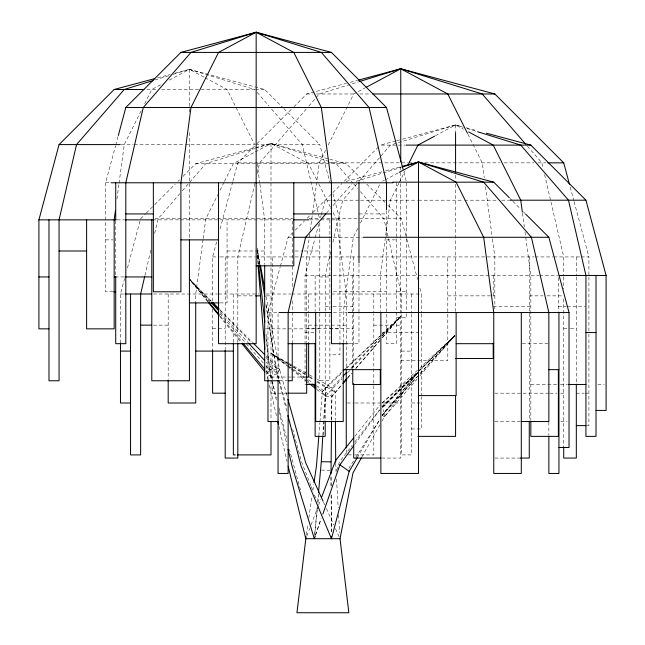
<?xml version="1.0" encoding="UTF-8"?>
<svg xmlns="http://www.w3.org/2000/svg" width="645" height="645" viewBox="0 0 645 645"><rect width="100%" height="100%" fill="white"/><g stroke="black" fill="none" stroke-linecap="round" stroke-linejoin="round"><path stroke-width="0.48" stroke-dasharray="3.23 2.42" d="M331.57 420.419L331.877 396.481L341.721 384.525M331.562 419.693L332.038 387.548L341.761 377.47M323.266 435.19L325.451 396.296L322.331 391.733L316.711 387.532M322.814 435.577L325.62 387.363L341.673 372.173M318.848 435.778L319.88 422.765M319.96 421.757L322.331 391.733L325.62 387.363L332.038 387.548L335.166 392.112L335.384 420.129M317.138 507.704L314.607 535.705L317.461 507.881M317.679 501.697L318.404 493.699M317.969 502.906L318.67 495.949M116.947 199.055L118.938 184.204M119.075 183.212L124.251 144.593L141.134 110.819M203.03 239.537L195.733 294.007L195.733 302.021M203.159 238.545L205.811 218.744L217.808 194.75M309.729 234.151L306.681 256.928L306.681 342.277M310.261 230.192L319.283 162.846L325.548 150.325M306.351 534.761L307.947 523.925M308.81 518.016L311.995 496.344M312.865 490.434L313.728 484.524M144.94 275.431L150.841 250.018M154.695 233.401L158.098 218.744L179.665 193.831M254.864 183.43L237.811 256.928L237.811 342.205M257.137 173.626L259.637 162.846L306.173 109.118M330.659 252.01L325.209 275.463L325.209 420.282M332.925 242.23L342.68 200.2L390.394 145.109L455.572 124.937L462.328 126.751M112.972 291.782L105.635 291.782L105.635 182.777L115.463 146.109M115.721 145.149L118.043 136.458M120.47 343.092L120.47 294.007L124.606 278.567M127.444 267.949L140.634 218.744L145.577 213.793M212.6 301.159L212.6 256.928L217.276 239.472M220.139 228.806L232.611 182.245M232.869 181.277L237.811 162.846L256.267 144.391M267.965 379.623L267.965 312.543L280.123 267.191M280.382 266.224L288.138 237.279L292.37 233.039M305.045 344.543L305.045 275.463L314.873 238.803M315.131 237.836L318.751 224.323M320.557 217.575L321.073 215.64M321.331 214.68L325.209 200.2L359.579 200.2M315.582 534.915L320.855 518.79M336.69 470.415L339.488 461.876L352.243 445.292M315.647 534.915L321.218 518.806M306.843 535.906L309.689 528.449M311.108 524.724L318.227 506.083M318.582 505.148L320.71 499.561M144.69 103.708L151.793 89.494L161.419 84.334M220.034 190.307L224.033 182.309M224.476 181.414L233.361 163.645L254.364 152.389M328.224 144.964L353.718 93.977L365.255 87.793M357.757 228.394L353.315 237.279L343.237 312.543L343.237 342.592M360.426 223.057L379.978 183.962M398.836 183.317L390.394 200.2L380.308 275.463L380.308 311.527M399.279 182.43L405.052 170.877M361.837 457.079L379.986 424.708M381.945 421.201L384.396 416.831L417.887 372.665M357.338 457.547L379.768 419.548M266.103 337.948L269.417 369.899L266.82 374.205L268.183 380.09M266.095 365.199L266.82 374.205L270.626 376.172L277.019 373.826L279.616 369.521L265.982 295.442M348.76 468.447L355.21 458.272M355.75 457.426L379.945 419.29M382.09 415.904L384.243 412.51L417.847 372.633L381.421 408.938M354.677 444.397L379.494 410.131M354.669 442.139L379.583 409.752M354.984 436.214L379.929 404.995M417.347 378.849L384.396 416.831L382.324 415.227L417.863 372.625M316.776 389.443L325.451 396.296L331.877 396.481L341.713 385.025M347.615 378.147L351.557 373.56M356.145 368.214L379.768 340.705M382.388 337.649L400.763 316.252L382.525 333.513M347.631 377.696L351.565 373.149M355.5 368.593L379.768 340.528M382.396 337.488L400.763 316.252L382.05 334.255M182.285 190.815L205.811 163.645L254.702 148.519M308.794 106.086L315.349 98.516M316.01 97.766L319.283 93.977L358.588 81.818M326.515 213.124L330.442 208.601M333.054 205.578L352.009 183.688M419.984 375.809L454.91 335.545L420.25 373.278M382.324 415.227L417.589 376.495M420.306 373.519L454.894 335.529M384.396 416.831L384.243 412.51L417.533 376.245M325.451 396.296L341.882 378.833M347.365 373.012L350.783 369.367M351.469 368.642L379.534 338.81M382.275 335.9L400.763 316.252L380.631 337.133M350.783 368.101L379.937 337.859M146.286 213.092L154.058 205.32M154.76 204.61L175.247 184.131M178.068 181.301L179.487 179.891M183.019 176.359L195.733 163.645L254.59 147.874M256.976 143.682L293.193 107.465M293.902 106.756L306.681 93.977L346.446 83.326M295.2 230.217L304.384 221.033M307.205 218.203L310.035 215.382M312.857 212.56L341.818 183.591M344.285 181.132L378.897 146.52M420.266 370.101L455.572 334.787M382.227 407.205L417.831 372.052M418.541 371.343L454.862 335.489L420.322 367.505M384.243 412.51L382.009 406.592L417.718 371.738M418.436 371.036L454.862 335.489M382.219 407.229L417.783 372.56L382.009 406.592M322.331 391.733L341.753 373.036M346.792 368.19L381.332 334.949M345.317 368.722L379.607 336.271M382.138 402.948L417.388 370.23M382.203 403.044L417.742 372.512M169.296 80.109L189.428 69.329L264.692 89.494L283.058 107.86M255.243 151.922L270.997 143.48L328.886 158.993M435.448 135.724L455.572 124.937L463.239 127.315M382.614 181.245L384.364 180.31M385.242 179.834L398.368 172.804M266.111 366.15L269.417 369.899L275.818 367.561L279.616 369.521L287.146 396.441M154.921 80.004L169.296 75.554M173.134 74.368L189.428 69.329L254.606 89.494L161.702 89.494M255.654 148.221L270.997 143.48L336.174 163.645L353.17 183.269M356.193 181.293L401.246 167.353M157.582 77.86L170.127 74.498M174.956 73.207L189.428 69.329L204.304 77.295M350.324 82.286L357.112 80.464M255.557 147.616L270.997 143.48L308.624 163.645L318.404 183.196M395.748 140.973L380.308 145.109L405.149 145.109M396.715 140.715L401.537 139.417M402.504 139.159L455.572 124.937L463.449 129.161M346.131 181.406L381.832 171.836M385.686 170.804L401.125 166.668M146.875 89.494L156.751 89.494M255.525 89.494L264.692 89.494M306.681 93.977L312.494 93.977M316.373 93.977L353.718 93.977M359.725 93.977L370.738 93.977M121.268 144.593L133.273 144.593M134.273 144.593L184.414 144.593M185.413 144.593L254.606 144.593L227.056 89.494L205.183 77.771M255.605 144.593L319.791 144.593L330.127 183.188M237.811 162.846L407.801 162.846M408.809 162.846L411.824 162.846M424.902 162.846L500.125 162.846M504.108 162.846L533.923 162.846M537.906 162.846L545.847 162.846M195.733 163.645L346.26 163.645L363.917 181.301M105.635 182.777L110.222 182.777M360.571 200.2L417.468 200.2M418.468 200.2L463.594 200.2M464.594 200.2L497.69 200.2M501.697 200.2L508.72 200.2M358.975 213.922L386.524 213.922M155.187 218.744L293.056 218.744M309.1 218.744L320.13 218.744M321.129 218.744L330.159 218.744M331.159 218.744L401.351 218.744L406.527 238.037M117.132 219.856L124.066 219.856M152.784 219.856L179.528 219.856M180.511 219.856L292.241 219.856L292.241 288.928M309.947 219.856L318.807 219.856M320.702 219.856L339.955 219.856L339.955 354.806L329.869 354.806M288.138 237.279L292.991 237.279M333.433 237.279L362.345 237.279M105.635 239.875L112.972 239.875M386.524 239.875L396.611 239.875M227.056 250.994L264.692 250.994M295.192 250.994L303.061 250.994M304.045 250.994L319.791 250.994M212.6 256.928L219.389 256.928M220.356 256.928L254.533 256.928M255.517 256.928L299.796 256.928M300.78 256.928L534.197 256.928M535.181 256.928L552.886 256.928M553.87 256.928L580.194 256.928M581.161 256.928L588.917 256.928L588.917 275.963M305.045 275.463L538.704 275.463M539.688 275.463L558.385 275.463M115.157 276.947L124.066 276.947M319.791 276.947L329.869 276.947M333.392 291.782L386.524 291.782M396.611 291.782L406.689 291.782M120.47 294.007L124.13 294.007M153.421 294.007L217.518 294.007M218.51 294.007L259.113 294.007M266.046 294.007L290.798 294.007M291.79 294.007L421.524 294.007L421.524 313.002M237.811 295.861L254.533 295.861M266.345 295.861L272.246 295.861M447.799 295.861L494.836 295.861M529.271 295.861L543.05 295.861M546.984 295.861L563.714 295.861M220.13 302.9L227.056 302.9L227.056 219.856M325.209 306.609L332.102 306.609M333.086 306.609L352.759 306.609M493.207 306.609L530.835 306.609M558.385 306.609L566.254 306.609M567.237 306.609L584.951 306.609M267.965 312.543L278.051 312.543L278.051 379.623M333.392 312.543L347.195 312.543M396.611 317.735L406.689 317.735L406.689 313.744M153.421 325.144L168.184 325.144M308.624 325.144L346.26 325.144M373.81 325.144L401.351 325.144M212.6 328.297L217.446 328.297M218.421 328.297L225.202 328.297M306.681 328.297L353.718 328.297M563.714 328.297L569.527 328.297M570.494 328.297L576.316 328.297M265.675 328.853L319.791 328.853M329.869 328.853L339.955 328.853M305.045 332.562L315.131 332.562M382.292 332.562L417.944 332.562M349.139 343.688L358.975 343.688L358.975 313.744M522.289 343.688L547.871 343.688M401.351 351.098L411.437 351.098M400.763 360.74L447.799 360.74L447.799 256.928M267.965 369.641L278.051 369.641M270.997 377.051L286.84 377.051M287.831 377.051L290.798 377.051M291.79 377.051L304.666 377.051M279.446 380.76L287.323 380.76M530.835 384.468L557.401 384.468M560.352 384.468L567.237 384.468M597.851 384.468L604.268 384.468M287.001 393.184L272.246 393.184L272.246 256.928M494.836 393.184L548.951 393.184M549.935 393.184L556.82 393.184M560.755 393.184L563.714 393.184M576.316 393.184L584.072 393.184M585.039 393.184L588.917 393.184M347.244 403.004L354.129 403.004M355.113 403.004L401.351 403.004M411.437 403.004L421.524 403.004M494.747 421.548L520.322 421.548M560.771 421.548L567.189 421.548M586.982 425.627L588.917 425.627L588.917 334.07M411.437 428.957L421.524 428.957L421.524 397.006M348.227 454.91L354.129 454.91M355.113 454.91L373.81 454.91L373.81 314.002M381.743 458.063L400.763 458.063L400.763 238.819M494.836 458.063L520.418 458.063M321.299 470.092L329.966 470.253M466.19 127.783L476.8 130.629M329.853 159.251L346.26 163.645M467.077 128.5L476.663 131.467M288.436 363.103L270.997 353.323L286.783 365.78M289.307 363.595L292.798 365.546M293.668 366.038L305.875 372.883M309.366 374.842L313.728 377.285M317.211 379.236L332.038 387.548M288.96 364.183L270.997 353.323L287.033 365.328M289.815 364.707L292.387 366.255M293.241 366.771L305.222 374.011M309.495 376.599L313.776 379.187M317.195 381.251L335.166 392.112M287.21 363.433L270.997 353.323L288.855 365.989M288.065 363.965L305.988 375.132M309.406 377.252L313.672 379.913M317.082 382.042L325.62 387.363M289.661 366.562L292.911 368.859M293.725 369.44L305.085 377.494L305.045 345.543M308.334 379.8L313.204 383.251M316.453 385.549L331.877 396.481M287.839 365.925L291.048 368.327M291.846 368.932L305.488 379.131M306.286 379.728L310.301 382.727M287.573 366.4L290.726 368.892M291.516 369.521L305.722 380.727M306.512 381.348L308.882 383.219M510.01 198.426L512.122 200.547M512.831 201.256L520.604 209.02M523.426 211.85L524.845 213.261M366.739 184.131L385.105 202.498M387.935 205.32L401.351 218.744M283.76 108.562L319.791 144.593M207.827 301.763L189.428 279.172L211.439 301.231M219.961 309.761L252.63 342.487M266.127 356.008L279.616 369.521M190.13 279.89L211.197 301.449M220.332 310.793L251.236 342.406M265.982 357.499L275.818 367.561L286.912 408.188M208.117 301.497L189.428 279.172L209.956 301.36M220.219 312.454L248.277 342.769M266.071 361.998L277.019 373.826L278.543 379.655M189.428 279.172L209.262 301.667M219.84 313.663L245.616 342.906M246.277 343.656L263.466 363.151M527.457 146.197L541.881 162.846L543.243 168.732M353.823 184.019L357.741 188.55M360.361 191.573L383.888 218.744L401.351 294.007L401.351 313.091M257.226 92.509L268.989 106.094M271.601 109.118L302.32 144.593L319.791 219.856M220.356 316.123L242.27 342.302M266.111 370.778L270.626 376.172L276.431 400.513M219.881 316.566L240.811 342.269M467.923 134.225L482.234 162.846L484.226 177.706M318.848 184.083L330.401 207.19M333.062 212.519L336.174 218.744L346.26 294.007L346.26 368.4M323.484 502.108L324.725 504.858M326.378 508.51L333.82 524.982M335.473 528.642L339.197 536.874M310.85 485.612L301.441 461.393L292.725 429.473M311.213 486.54L313.019 491.2M314.462 494.925L315.55 497.722M300.457 489.861L289.42 449.468M570.204 187.098L573.848 200.676M574.106 201.643L588.917 256.928M403.851 172.167L406.173 180.85M406.785 239.005L417.646 279.527M419.968 288.218L421.524 294.007M332.973 193.798L339.955 219.856M278.793 380.623L287.146 412.663M269.417 369.899L271.859 379.607M272.101 380.574L276.487 398.038M278.93 407.745L286.985 439.761M278.979 411.228L287.114 445.316M544.606 174.61L550.749 201.071M550.975 202.046L563.714 256.928L563.714 276.028M269.32 384.984L276.592 416.347M278.866 426.151L287.057 461.433M257.258 248.027L260.346 264.821M259.774 264.877L257.258 249.035L259.725 264.821M266.046 304.496L277.019 373.826M266.071 305.319L275.818 367.561M522.474 213.076L524.337 226.943M524.998 231.894L530.835 275.463L530.835 420.282M485.419 186.615L492.32 238.11M492.449 239.102L494.836 256.928L494.836 308.955M257.129 163.403L259.782 183.212M259.919 184.204L264.692 219.856L264.692 264.071M258.54 264.111L257.242 252.106L258.443 264.063M266.087 334.15L270.626 376.172M257.21 255.106L257.944 264.119M336.093 472.124L335.722 463.158M336.505 479.082L338.206 507.897M338.617 514.855L339.673 532.746M331.03 476.84L331.103 486.814M331.159 494.804L331.417 531.722M330.982 477.316L331.062 487.378M331.127 495.433L331.409 531.657M588.917 276.963L588.917 333.07M576.316 256.928L576.316 276.028M576.316 276.963L576.316 383.162M563.714 276.89L563.714 289.097M563.714 298.885L563.714 446.985M558.385 277.463L558.385 311.6M548.855 422.153L548.855 435.222M529.271 256.928L529.271 420.137M493.207 275.463L493.207 296.563M455.572 124.937L455.572 132.62M455.572 175.118L455.572 180.165M455.572 184.148L455.572 311.487M421.524 314.002L421.524 396.006M411.437 294.007L411.437 313.035M411.437 314.002L411.437 454.91L401.351 454.91L401.351 314.042M406.689 182.777L406.689 237.779M406.689 238.779L406.689 312.744M400.763 166.853L400.763 171.401M400.763 172.409L400.763 237.916M396.611 182.777L396.611 237.868M396.611 238.779L396.611 343.688L386.524 343.688L386.524 239.069M386.524 210.826L386.524 238.061M373.81 294.007L373.81 313.091M358.975 263.781L358.975 312.744M353.718 256.928L353.718 368.537M352.759 275.463L352.759 368.497M346.26 449.887L346.26 452.903M329.869 219.856L329.869 237.884M329.869 238.852L329.869 312.881M329.869 313.857L329.869 380.76L319.791 380.76L319.791 238.884M319.791 222.856L319.791 237.941M315.131 275.463L315.131 311.527M308.624 294.007L308.624 313.091M308.624 314.099L308.624 343.116M305.045 378.478L305.045 384.468M292.241 300.852L292.241 342.834M270.997 143.48L270.997 419.976M233.361 294.007L233.361 343.092M225.202 256.928L225.202 349.421M212.6 309.197L212.6 350.259M189.428 69.329L189.428 112.536M189.428 132.548L189.428 238.868M168.184 294.007L168.184 379.05M115.721 220.775L115.721 275.81"/><path stroke-width="0.97" d="M331.014 473.849L331.53 421.701M318.493 492.699L321.299 461.691L322.758 436.576M318.775 436.778L316.477 465.803L314.018 482.549M115.358 210.939L114.165 219.856L114.165 328.853L86.615 328.853L86.615 219.856M306.069 536.737L296.95 612.75L348.856 612.75L340.028 538.704L353.008 472.833L361.345 457.958M144.714 276.407L140.634 294.007L140.634 454.91L130.548 454.91L130.548 294.007M287.904 415.574L301.062 466.053L331.466 538.704L349.179 471.366L357.338 457.547M48.98 328.853L38.902 328.853L38.902 219.856L59.066 144.593L114.165 89.494L154.687 78.634M118.309 135.498L125.807 107.513L180.898 52.414L256.162 32.25L331.425 52.414L386.524 107.513L403.069 169.272M315.324 535.866L314.341 538.704L292.451 467.714L288.041 449.21M322.863 514.073L339.899 464.803L353.492 446.034M321.428 497.698L335.65 460.409L353.742 437.778M407.721 165.547L417.944 145.109L434.569 136.192M343.027 383.493L346.962 378.913M343.035 383.009L346.97 378.462M325.862 213.882L305.601 237.279L288.138 312.543L288.138 473.454L278.051 473.454L278.051 380.542M343.148 376.027L346.615 372.423M343.132 370.794L344.591 369.408M386.524 209.827L386.524 182.777L369.061 107.513L321.347 52.414L256.162 32.25L218.534 52.414L190.984 107.513L180.898 182.777L180.898 291.782L153.349 291.782L153.349 182.777M366.142 87.317L400.763 68.773L494.836 93.977L563.714 162.846L569.43 184.188M399.247 172.336L418.5 162.016L493.764 182.18L509.3 197.725M348.155 343.688L331.425 343.688L331.425 182.777L321.347 107.513L293.798 52.414L256.162 32.25L190.984 52.414L143.271 107.513L125.807 182.777L125.807 343.688L115.721 343.688L115.721 276.778M153.002 80.593L124.251 89.494L76.529 144.593L59.066 219.856L59.066 380.76L48.98 380.76L48.98 219.856M359.539 81.52L400.763 68.773L482.234 93.977L525.49 143.932M402.198 167.055L418.5 162.016L483.677 182.18L531.391 237.279L548.855 312.543L548.855 421.548L521.305 421.548M358.088 80.206L400.763 68.773L447.799 93.977L467.48 133.33M402.093 166.41L418.5 162.016L456.128 182.18L483.677 237.279L493.764 312.543L493.764 473.454L521.305 473.454L521.305 312.543M180.898 52.414L331.425 52.414M114.165 89.494L143.924 89.494M372.737 93.977L494.836 93.977M125.807 107.513L386.524 107.513M59.066 144.593L120.268 144.593M406.132 145.109L530.835 145.109L585.934 200.2L606.098 275.463L606.098 410.422L596.02 410.422M547.831 162.846L563.714 162.846M392.749 182.18L493.764 182.18M111.134 182.777L392.942 182.777M509.719 200.2L585.934 200.2M125.807 213.922L153.349 213.922M293.798 213.922L331.425 213.922M38.902 219.856L116.148 219.856M125.057 219.856L153.776 219.856M293.225 219.856L308.963 219.856M293.959 237.279L331.449 237.279M363.345 237.279L548.855 237.279L569.027 312.543L569.027 447.501L558.941 447.501M180.898 239.875L218.534 239.875M59.066 250.994L86.615 250.994M256.162 265.829L293.798 265.829L293.798 182.777M559.368 275.463L606.098 275.463M38.902 276.947L48.98 276.947M114.165 276.947L116.148 276.947M125.057 276.947L151.793 276.947M113.883 291.782L115.721 291.782M125.049 294.007L151.454 294.007M255.517 295.861L260.435 295.861M189.428 302.9L219.139 302.9M278.971 312.543L331.425 312.543M348.187 312.543L569.027 312.543M140.634 325.144L151.454 325.144M585.934 332.562L596.02 332.562M288.138 343.688L315.687 343.688M456.128 343.688L493.764 343.688M120.47 351.098L130.548 351.098M195.733 351.098L233.361 351.098M455.572 358.515L493.207 358.515L493.207 343.543M343.237 369.641L380.864 369.641M548.855 369.641L558.941 369.641M305.657 377.051L308.624 377.051L308.624 343.116M279.446 380.76L264.692 380.76L264.692 265.079M288.307 380.76L292.241 380.76L292.241 343.825M305.964 384.468L315.131 384.468M568.221 384.468L585.934 384.468M225.202 393.184L212.6 393.184L212.6 350.259M287.984 393.184L306.681 393.184L306.681 343.269M418.5 395.595L456.128 395.595L456.128 312.543M130.548 403.004L120.47 403.004L120.47 343.092M278.051 421.548L267.965 421.548L267.965 380.623M576.316 425.627L586.007 425.627M417.944 436.375L455.572 436.375L455.572 395.45M235.344 454.91L233.361 454.91L233.361 343.092M237.32 454.91L270.997 454.91L270.997 421.975M380.744 458.063L353.718 458.063L353.718 383.63M520.418 458.063L529.271 458.063L529.271 421.129M340.028 538.704L305.778 538.704L288.194 466.335M321.299 461.691L330.925 461.868M486.451 133.217L530.835 145.109M477.623 131.757L520.749 145.109L568.471 200.2L585.934 275.463L585.934 436.375L596.02 436.375L596.02 275.463M468.697 131.975L493.207 145.109L520.749 200.2L522.345 212.084M339.899 464.803L349.179 471.366M311.898 383.928L315.913 386.927M309.673 383.839L315.986 388.822M525.546 213.971L548.855 237.279M212.866 302.65L219.252 309.052M253.34 343.196L264.708 354.581M213.31 303.61L218.22 308.632M211.326 302.836L218.857 310.971M248.962 343.511L264.7 360.515M209.407 303.037L219.066 314.583M243.56 343.841L264.821 369.238M208.456 302.545L219.244 315.784M242.077 343.825L264.918 371.867M323.072 501.197L305.706 462.771L287.952 399.32M277.729 421.25L278.414 424.192M260.524 265.805L264.708 288.525M259.927 265.869L264.789 296.571M258.645 265.111L264.797 322.137M258.024 265.119L264.805 349.187M335.392 421.137L335.714 462.159M331.449 536.713L331.466 538.704M576.316 384.162L576.316 458.063L563.714 458.063L563.714 446.985M558.941 312.543L558.941 473.454L548.855 473.454L548.855 436.23M558.385 369.472L558.385 436.375L530.835 436.375L530.835 421.29M455.572 132.62L455.572 172.151M418.5 162.016L418.5 473.454L380.864 473.454L380.864 312.543M400.763 68.773L400.763 161.855M380.308 369.496L380.308 384.468L352.759 384.468L352.759 369.496M358.975 182.777L358.975 262.781M346.26 369.408L346.26 447.872M343.237 343.592L343.237 421.548L315.687 421.548L315.687 312.543M325.209 421.29L325.209 436.375L315.131 436.375L315.131 343.471M256.162 32.25L256.162 343.688L218.534 343.688L218.534 182.777M237.811 343.213L237.811 458.063L225.202 458.063L225.202 350.106M195.733 303.021L195.733 403.004L168.184 403.004L168.184 380.05M189.428 239.867L189.428 380.76L151.793 380.76L151.793 219.856M115.721 182.777L115.721 219.84"/></g></svg>
